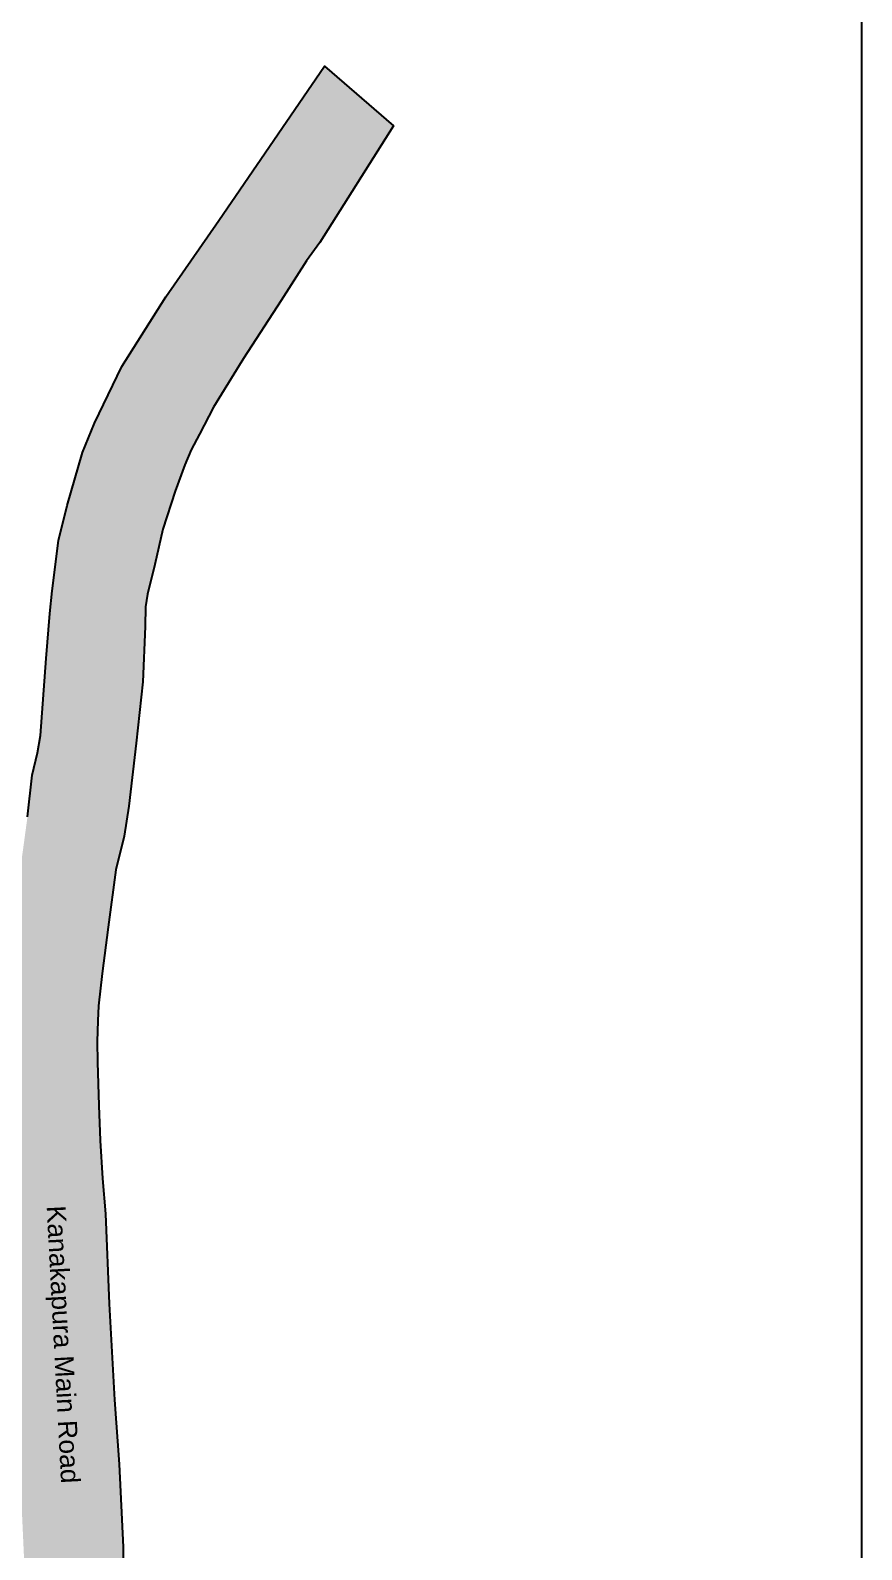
# Model space of a CAD drawing. Extents: x 771842 to 1545464, y 1416408 to 2835432.
# Drawn here: x 772527.6 to 772745.3, y 1417119.6 to 1417517.2 of the extents above; entities that cross this region are included whole.
import ezdxf

# ---------------------------------------------------------------- set-up
doc = ezdxf.new("R2010")
doc.units = 0
doc.header["$MEASUREMENT"] = 0
doc.linetypes.add('DASH', pattern=[26, 20, -6])
for name, color, linetype in [('46_P2', 1, 'CONTINUOUS'), ('Kanakpura Main Road', 1, 'CONTINUOUS'), ('Survey No. Boundary', 1, 'CONTINUOUS')]:
    doc.layers.add(name, color=color, linetype=linetype)
doc.styles.get("Standard").update_dxf_attribs({"font": 'romans.shx'})

msp = doc.modelspace()

# ---------------------------------------------------------------- hatches: boundary and pattern name
at = {"layer": '46_P2', "linetype": 'DASH', "transparency": 33554687}
msp.add_hatch(color=8, dxfattribs=at).paths.add_polyline_path([(772529.66, 1416893.85), (772532.32, 1416941.95), (772532.56, 1416966), (772532.08, 1416979.35), (772531.03, 1417012.25), (772527.51, 1417083.57), (772524.21, 1417156.04), (772523.42, 1417176.69), (772522.11, 1417199.35), (772521.54, 1417204.53), (772521.05, 1417207.98), (772520.58, 1417211.49), (772520.29, 1417217.12), (772519.96, 1417226.82), (772519.82, 1417250.68), (772520.27, 1417268.56), (772522.61, 1417283.28), (772525.52, 1417301.45), (772526.87, 1417311.4), (772528.06, 1417322.29), (772529.49, 1417328.09), (772530.29, 1417332.65), (772531.74, 1417352.79), (772532.69, 1417364.6), (772533.33, 1417370.55), (772534.99, 1417383.73), (772537.3, 1417392.88), (772541.29, 1417406.73), (772544.4, 1417414.39), (772551.62, 1417429.21), (772563.11, 1417447.42), (772576.99, 1417467.41), (772604.65, 1417507.85), (772622.74, 1417492.16), (772603.42, 1417461.71), (772599.93, 1417456.85), (772593.29, 1417446.48), (772583.41, 1417431.31), (772582.3, 1417429.52), (772575.61, 1417418.57), (772571.91, 1417411.49), (772569.78, 1417407.41), (772568.06, 1417403.47), (772565.56, 1417396.61), (772562.34, 1417386.64), (772560.25, 1417377.39), (772558.28, 1417369.67), (772557.77, 1417366.34), (772557.67, 1417361.19), (772557.11, 1417346.71), (772555.32, 1417330.7), (772553.41, 1417314.17), (772552.2, 1417306.29), (772550.03, 1417297.52), (772548.02, 1417282.48), (772546.41, 1417270.37), (772545.44, 1417261.94), (772545.29, 1417258.03), (772545.12, 1417252.55), (772545.22, 1417247.14), (772545.57, 1417235.88), (772545.93, 1417226.66), (772546.5, 1417216.74), (772547.3, 1417207.52), (772548.28, 1417183.93), (772549.62, 1417158.82), (772550.92, 1417141.96), (772551.96, 1417120.25), (772552.23, 1417098.68), (772552.6, 1417091.32), (772552.68, 1417088.4), (772552.87, 1417085.52), (772553.39, 1417078.82), (772554.62, 1417051.48), (772555.09, 1417020.71), (772555.46, 1417014.29), (772555.87, 1417009.14), (772556.68, 1417005.34), (772556.73, 1416999.64), (772557.09, 1416989.63), (772557.21, 1416970), (772557.2, 1416959.93), (772556.93, 1416946.38), (772556.77, 1416928.62), (772556.41, 1416914.82), (772555.68, 1416893.59), (772554.62, 1416887.55), (772553.35, 1416875.8), (772551.92, 1416862.63), (772549.85, 1416853.31), (772547.31, 1416846.22), (772542.34, 1416834.85), (772537.47, 1416825.69), (772534.67, 1416821.41), (772528.16, 1416814.21), (772521.97, 1416808.55), (772517.52, 1416805.74), (772511.22, 1416802.51), (772503.23, 1416799.34), (772493.71, 1416796.43), (772482.91, 1416793.78), (772460.85, 1416789.87), (772437.88, 1416784.36), (772432.01, 1416782.35), (772424.86, 1416779.18), (772419.68, 1416775.1), (772414.33, 1416769.65), (772411, 1416761.66), (772406.77, 1416744.84), (772403.8, 1416731.13), (772397.72, 1416704.51), (772394.28, 1416690.6), (772389.52, 1416667.84), (772365.33, 1416672.9), (772371.18, 1416700.94), (772378.23, 1416728.23), (772383.63, 1416750.73), (772386.93, 1416763.48), (772389.63, 1416774.42), (772393.37, 1416782.52), (772400.12, 1416791.52), (772409.27, 1416799.17), (772422.92, 1416806.06), (772434.91, 1416810.71), (772448.26, 1416813.86), (772458.46, 1416815.81), (772475.85, 1416818.96), (772486.05, 1416821.06), (772495.05, 1416824.36), (772501.05, 1416827.21), (772507.5, 1416830.51), (772513.34, 1416835.46), (772525.19, 1416864.1)])

# ---------------------------------------------------------------- linework, layer by layer
at = {"layer": 'Kanakpura Main Road', "color": 18, "linetype": 'Continuous', "true_color": 0x000000, "flags": 128}
msp.add_lwpolyline([(772526.87, 1417311.4), (772528.06, 1417322.29), (772529.49, 1417328.09), (772530.29, 1417332.65), (772531.74, 1417352.79), (772532.69, 1417364.6), (772533.33, 1417370.55), (772534.99, 1417383.73), (772537.3, 1417392.88), (772541.29, 1417406.73), (772544.4, 1417414.39), (772551.62, 1417429.21), (772563.11, 1417447.42), (772576.99, 1417467.41), (772604.65, 1417507.85), (772622.74, 1417492.16), (772603.42, 1417461.71), (772599.93, 1417456.85), (772593.29, 1417446.48), (772583.41, 1417431.31), (772582.3, 1417429.52), (772575.61, 1417418.57), (772571.91, 1417411.49), (772569.78, 1417407.41), (772568.06, 1417403.47), (772565.56, 1417396.61), (772562.34, 1417386.64), (772560.25, 1417377.39), (772558.28, 1417369.67), (772557.77, 1417366.34), (772557.67, 1417361.19), (772557.11, 1417346.71), (772555.32, 1417330.7), (772553.41, 1417314.17), (772552.2, 1417306.29), (772550.03, 1417297.52), (772548.02, 1417282.48), (772546.41, 1417270.37), (772545.44, 1417261.94), (772545.29, 1417258.03), (772545.12, 1417252.55), (772545.22, 1417247.14), (772545.57, 1417235.88), (772545.93, 1417226.66), (772546.5, 1417216.74), (772547.3, 1417207.52), (772548.28, 1417183.93), (772549.62, 1417158.82), (772550.92, 1417141.96), (772551.96, 1417120.25), (772552.23, 1417098.68)], dxfattribs=at)
at = {"layer": 'Survey No. Boundary', "color": 7, "linetype": 'Continuous', "true_color": 0xffffff}
msp.add_lwpolyline([(771842.32, 1417844.95), (772745.32, 1417844.95), (772745.32, 1416407.95), (771842.32, 1416407.95)], close=True, dxfattribs=at)

# ---------------------------------------------------------------- texts
at = {"layer": 'Survey No. Boundary', "color": 7, "linetype": 'Continuous', "true_color": 0xffffff, "insert": (772536.84, 1417209.79), "char_height": 4.9597, "attachment_point": 1, "rotation": 272.9963}
msp.add_mtext_dynamic_manual_height_columns('{\\fArial|b0|i0|c0|p34;\\C51;\\c8516343;Kanakapura Main Road}', width=86.9822, gutter_width=24.8, heights=[4.96], dxfattribs=at)

doc.saveas('drawing.dxf')
